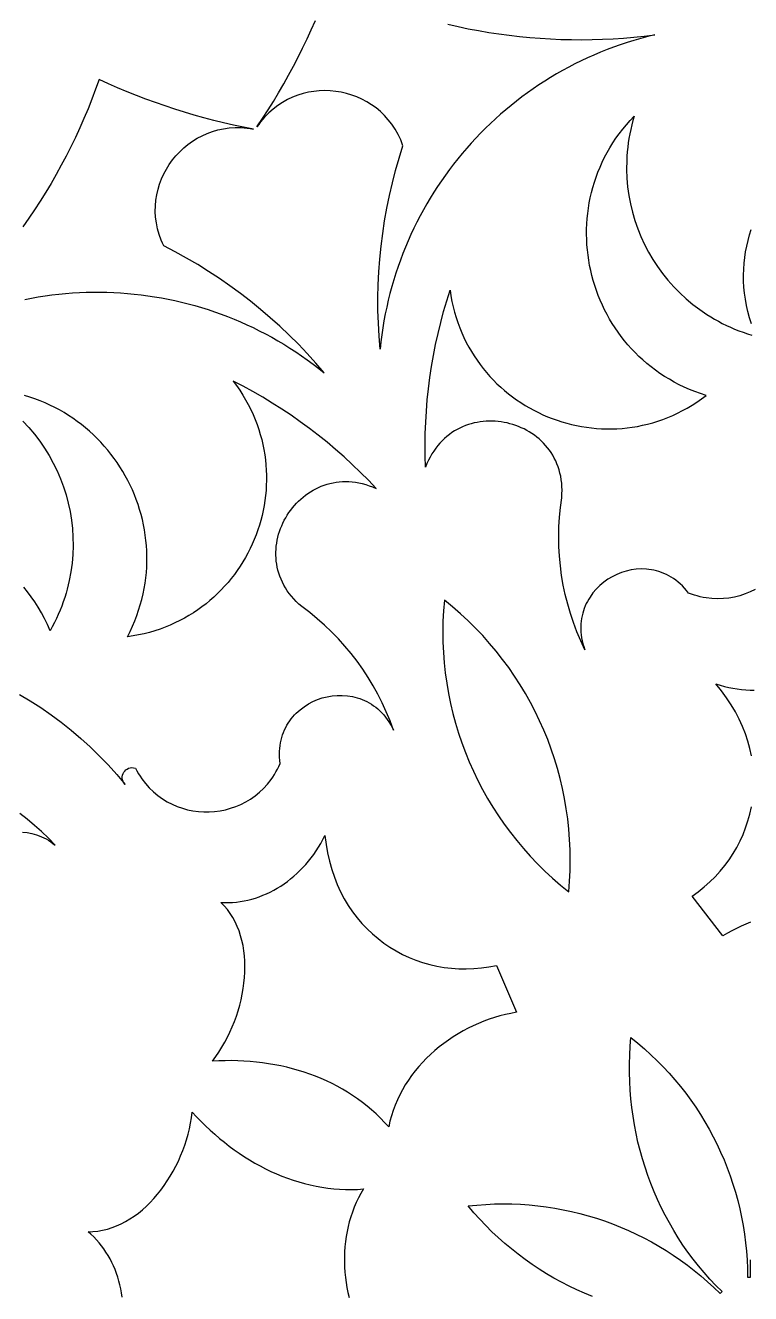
# Model space of a CAD drawing. Extents: x -570 to 570, y -425 to 425.
# Drawn here: x -50.5 to 0, y 1.6 to 90.1 of the extents above; entities that cross this region are included whole.
import ezdxf

# ---------------------------------------------------------------- set-up
doc = ezdxf.new("R2010")
doc.units = 0
doc.layers.add('LAYER_1', color=18, linetype='CONTINUOUS')

msp = doc.modelspace()

# ---------------------------------------------------------------- linework, layer by layer
at = {"layer": 'LAYER_1'}
for points in [[(-21.087, 90.135), (-20.382, 89.975), (-19.674, 89.828), (-18.963, 89.693), (-18.25, 89.572), (-17.535, 89.464), (-16.819, 89.368), (-16.1, 89.285), (-15.38, 89.215), (-14.659, 89.159), (-13.936, 89.115), (-13.213, 89.084), (-12.488, 89.067), (-11.763, 89.062), (-11.037, 89.071), (-10.312, 89.092), (-9.586, 89.127), (-8.86, 89.175), (-8.134, 89.237), (-7.408, 89.311), (-6.683, 89.399), (-7.171, 89.279), (-7.655, 89.149), (-8.134, 89.01), (-8.609, 88.862), (-9.079, 88.706), (-9.545, 88.54), (-10.006, 88.366), (-10.463, 88.183), (-10.915, 87.992), (-11.362, 87.792), (-11.804, 87.584), (-12.24, 87.368), (-12.672, 87.143), (-13.099, 86.911), (-13.52, 86.671), (-13.936, 86.423), (-14.346, 86.168), (-14.751, 85.905), (-15.15, 85.635), (-15.543, 85.357), (-15.931, 85.072), (-16.312, 84.78), (-16.688, 84.481), (-17.057, 84.175), (-17.42, 83.862), (-17.777, 83.543), (-18.128, 83.217), (-18.472, 82.884), (-18.809, 82.545), (-19.14, 82.2), (-19.465, 81.849), (-19.782, 81.492), (-20.092, 81.128), (-20.396, 80.759), (-20.692, 80.385), (-20.982, 80.004), (-21.264, 79.618), (-21.538, 79.227), (-21.806, 78.83), (-22.065, 78.428), (-22.318, 78.021), (-22.562, 77.609), (-22.799, 77.192), (-23.028, 76.77), (-23.249, 76.344), (-23.461, 75.913), (-23.666, 75.477), (-23.863, 75.038), (-24.051, 74.594), (-24.231, 74.145), (-24.402, 73.693), (-24.565, 73.237), (-24.719, 72.777), (-24.864, 72.313), (-25.001, 71.846), (-25.129, 71.375), (-25.247, 70.901), (-25.357, 70.423), (-25.457, 69.942), (-25.548, 69.458), (-25.63, 68.972), (-25.703, 68.482), (-25.765, 67.989), (-25.819, 67.494), (-25.89, 68.391), (-25.938, 69.288), (-25.963, 70.185), (-25.966, 71.082), (-25.945, 71.979), (-25.902, 72.874), (-25.836, 73.767), (-25.747, 74.659), (-25.635, 75.548), (-25.501, 76.434), (-25.344, 77.317), (-25.164, 78.196), (-24.962, 79.07), (-24.738, 79.94), (-24.491, 80.805), (-24.221, 81.664), (-24.298, 81.87), (-24.38, 82.071), (-24.564, 82.456), (-24.771, 82.819), (-24.999, 83.16), (-25.248, 83.479), (-25.515, 83.775), (-25.799, 84.049), (-26.1, 84.299), (-26.415, 84.527), (-26.743, 84.731), (-27.083, 84.912), (-27.433, 85.069), (-27.792, 85.203), (-28.158, 85.312), (-28.53, 85.398), (-28.907, 85.459), (-29.287, 85.495), (-29.668, 85.507), (-30.05, 85.494), (-30.431, 85.456), (-30.81, 85.392), (-31.184, 85.304), (-31.553, 85.189), (-31.916, 85.049), (-32.27, 84.883), (-32.615, 84.69), (-32.948, 84.471), (-33.269, 84.226), (-33.577, 83.954), (-33.869, 83.655), (-34.144, 83.329), (-34.275, 83.156), (-34.401, 82.976), (-34.008, 83.565), (-33.625, 84.16), (-33.251, 84.761), (-32.886, 85.367), (-32.531, 85.979), (-32.187, 86.596), (-31.851, 87.218), (-31.526, 87.846), (-31.211, 88.479), (-30.905, 89.117), (-30.61, 89.759), (-30.325, 90.406)], [(-50.578, 70.949), (-50.105, 71.042), (-49.63, 71.125), (-49.155, 71.199), (-48.679, 71.264), (-48.202, 71.319), (-47.724, 71.366), (-47.246, 71.403), (-46.767, 71.431), (-46.289, 71.45), (-45.81, 71.46), (-45.331, 71.461), (-44.853, 71.452), (-44.375, 71.435), (-43.898, 71.408), (-43.421, 71.373), (-42.945, 71.328), (-42.47, 71.274), (-41.996, 71.211), (-41.523, 71.139), (-41.051, 71.058), (-40.581, 70.968), (-40.112, 70.869), (-39.646, 70.761), (-39.181, 70.644), (-38.718, 70.518), (-38.257, 70.384), (-37.799, 70.24), (-37.343, 70.087), (-36.889, 69.925), (-36.438, 69.755), (-35.99, 69.576), (-35.545, 69.387), (-35.104, 69.19), (-34.665, 68.984), (-34.23, 68.769), (-33.798, 68.546), (-33.37, 68.313), (-32.946, 68.072), (-32.525, 67.822), (-32.109, 67.563), (-31.697, 67.295), (-31.289, 67.019), (-30.886, 66.734), (-30.487, 66.44), (-30.093, 66.138), (-29.704, 65.826), (-30.29, 66.509), (-30.893, 67.176), (-31.512, 67.826), (-32.148, 68.46), (-32.798, 69.077), (-33.464, 69.677), (-34.145, 70.26), (-34.841, 70.825), (-35.551, 71.372), (-36.274, 71.901), (-37.012, 72.412), (-37.762, 72.904), (-38.526, 73.377), (-39.302, 73.831), (-40.09, 74.265), (-40.89, 74.679), (-40.982, 74.879), (-41.066, 75.079), (-41.21, 75.481), (-41.322, 75.883), (-41.403, 76.286), (-41.454, 76.687), (-41.476, 77.085), (-41.47, 77.48), (-41.436, 77.869), (-41.375, 78.253), (-41.289, 78.63), (-41.178, 78.998), (-41.042, 79.358), (-40.884, 79.706), (-40.704, 80.043), (-40.502, 80.368), (-40.279, 80.678), (-40.037, 80.973), (-39.777, 81.252), (-39.498, 81.514), (-39.202, 81.757), (-38.89, 81.981), (-38.563, 82.184), (-38.222, 82.365), (-37.867, 82.524), (-37.499, 82.658), (-37.119, 82.767), (-36.729, 82.849), (-36.328, 82.904), (-35.918, 82.931), (-35.5, 82.927), (-35.075, 82.893), (-34.859, 82.864), (-34.642, 82.826), (-35.338, 82.962), (-36.031, 83.11), (-36.721, 83.268), (-37.408, 83.436), (-38.093, 83.616), (-38.774, 83.806), (-39.452, 84.007), (-40.127, 84.219), (-40.799, 84.441), (-41.467, 84.673), (-42.131, 84.917), (-42.791, 85.171), (-43.448, 85.435), (-44.101, 85.709), (-44.749, 85.994), (-45.393, 86.29), (-45.638, 85.602), (-45.895, 84.919), (-46.164, 84.242), (-46.446, 83.571), (-46.739, 82.906), (-47.043, 82.247), (-47.36, 81.593), (-47.688, 80.947), (-48.027, 80.306), (-48.378, 79.672), (-48.74, 79.045), (-49.113, 78.425), (-49.497, 77.812), (-49.892, 77.206), (-50.297, 76.607), (-50.714, 76.016)], [(0.31, 50.728), (-0.032, 50.561), (-0.386, 50.416), (-0.75, 50.296), (-1.124, 50.202), (-1.507, 50.133), (-1.896, 50.093), (-2.293, 50.081), (-2.694, 50.098), (-3.1, 50.146), (-3.304, 50.181), (-3.509, 50.225), (-3.714, 50.277), (-3.919, 50.337), (-4.125, 50.406), (-4.331, 50.483), (-4.469, 50.656), (-4.611, 50.819), (-4.756, 50.973), (-4.906, 51.116), (-5.059, 51.249), (-5.216, 51.373), (-5.376, 51.487), (-5.538, 51.592), (-5.703, 51.687), (-5.87, 51.773), (-6.04, 51.85), (-6.211, 51.918), (-6.384, 51.978), (-6.558, 52.029), (-6.733, 52.071), (-6.91, 52.105), (-7.086, 52.131), (-7.263, 52.148), (-7.618, 52.16), (-7.97, 52.141), (-8.32, 52.092), (-8.664, 52.014), (-9, 51.909), (-9.327, 51.777), (-9.643, 51.62), (-9.945, 51.439), (-10.233, 51.235), (-10.503, 51.008), (-10.753, 50.76), (-10.983, 50.492), (-11.189, 50.205), (-11.283, 50.055), (-11.371, 49.901), (-11.451, 49.742), (-11.525, 49.58), (-11.591, 49.413), (-11.65, 49.242), (-11.701, 49.068), (-11.744, 48.891), (-11.779, 48.71), (-11.806, 48.525), (-11.823, 48.338), (-11.832, 48.148), (-11.831, 47.954), (-11.821, 47.758), (-11.802, 47.56), (-11.772, 47.359), (-11.732, 47.156), (-11.682, 46.95), (-11.621, 46.743), (-11.549, 46.533), (-11.837, 47.153), (-12.102, 47.783), (-12.341, 48.42), (-12.556, 49.065), (-12.746, 49.716), (-12.911, 50.374), (-13.051, 51.037), (-13.165, 51.705), (-13.255, 52.376), (-13.318, 53.05), (-13.357, 53.727), (-13.369, 54.406), (-13.356, 55.086), (-13.317, 55.765), (-13.252, 56.445), (-13.161, 57.123), (-13.144, 57.387), (-13.139, 57.645), (-13.145, 57.898), (-13.163, 58.145), (-13.193, 58.385), (-13.232, 58.62), (-13.283, 58.848), (-13.343, 59.071), (-13.414, 59.286), (-13.494, 59.496), (-13.582, 59.699), (-13.68, 59.895), (-13.786, 60.085), (-13.901, 60.269), (-14.023, 60.445), (-14.152, 60.615), (-14.289, 60.777), (-14.433, 60.933), (-14.583, 61.082), (-14.739, 61.223), (-14.901, 61.358), (-15.068, 61.485), (-15.241, 61.604), (-15.418, 61.717), (-15.6, 61.821), (-15.786, 61.919), (-15.976, 62.008), (-16.17, 62.09), (-16.366, 62.164), (-16.565, 62.23), (-16.767, 62.288), (-16.971, 62.338), (-17.177, 62.38), (-17.384, 62.414), (-17.593, 62.44), (-17.802, 62.457), (-18.012, 62.466), (-18.221, 62.466), (-18.431, 62.458), (-18.64, 62.441), (-18.849, 62.416), (-19.056, 62.382), (-19.262, 62.339), (-19.466, 62.287), (-19.667, 62.225), (-19.867, 62.155), (-20.063, 62.076), (-20.256, 61.988), (-20.446, 61.89), (-20.632, 61.783), (-20.814, 61.666), (-20.991, 61.54), (-21.164, 61.404), (-21.331, 61.259), (-21.493, 61.104), (-21.649, 60.939), (-21.799, 60.764), (-21.942, 60.579), (-22.078, 60.384), (-22.208, 60.179), (-22.33, 59.964), (-22.444, 59.739), (-22.55, 59.503), (-22.647, 59.257), (-22.671, 60.041), (-22.676, 60.825), (-22.665, 61.609), (-22.636, 62.391), (-22.589, 63.172), (-22.525, 63.952), (-22.444, 64.73), (-22.345, 65.506), (-22.229, 66.279), (-22.096, 67.05), (-21.946, 67.818), (-21.779, 68.583), (-21.595, 69.344), (-21.393, 70.101), (-21.175, 70.854), (-20.94, 71.603), (-20.88, 71.207), (-20.809, 70.819), (-20.724, 70.436), (-20.628, 70.061), (-20.52, 69.693), (-20.401, 69.332), (-20.27, 68.977), (-20.128, 68.63), (-19.976, 68.291), (-19.813, 67.959), (-19.64, 67.634), (-19.457, 67.318), (-19.265, 67.009), (-19.063, 66.708), (-18.852, 66.415), (-18.633, 66.13), (-18.405, 65.854), (-18.168, 65.585), (-17.924, 65.326), (-17.672, 65.075), (-17.412, 64.832), (-17.146, 64.599), (-16.872, 64.374), (-16.592, 64.159), (-16.306, 63.953), (-16.013, 63.756), (-15.715, 63.568), (-15.411, 63.39), (-15.102, 63.221), (-14.788, 63.063), (-14.47, 62.914), (-14.146, 62.775), (-13.819, 62.646), (-13.488, 62.527), (-13.153, 62.419), (-12.815, 62.321), (-12.474, 62.233), (-12.13, 62.156), (-11.784, 62.09), (-11.435, 62.035), (-11.085, 61.991), (-10.732, 61.957), (-10.379, 61.935), (-10.024, 61.925), (-9.668, 61.925), (-9.312, 61.937), (-8.955, 61.961), (-8.599, 61.997), (-8.242, 62.044), (-7.886, 62.104), (-7.531, 62.175), (-7.177, 62.259), (-6.824, 62.355), (-6.472, 62.464), (-6.123, 62.585), (-5.776, 62.718), (-5.431, 62.865), (-5.088, 63.024), (-4.749, 63.197), (-4.413, 63.382), (-4.081, 63.581), (-3.752, 63.793), (-3.427, 64.018), (-3.106, 64.257), (-3.498, 64.385), (-3.88, 64.525), (-4.254, 64.675), (-4.62, 64.837), (-4.976, 65.008), (-5.324, 65.191), (-5.663, 65.383), (-5.993, 65.585), (-6.314, 65.796), (-6.626, 66.017), (-6.929, 66.246), (-7.222, 66.484), (-7.507, 66.73), (-7.782, 66.984), (-8.047, 67.246), (-8.303, 67.516), (-8.55, 67.792), (-8.787, 68.076), (-9.014, 68.366), (-9.232, 68.663), (-9.439, 68.965), (-9.637, 69.274), (-9.825, 69.587), (-10.003, 69.907), (-10.171, 70.231), (-10.328, 70.559), (-10.476, 70.892), (-10.613, 71.23), (-10.739, 71.571), (-10.856, 71.915), (-10.961, 72.263), (-11.057, 72.614), (-11.141, 72.967), (-11.215, 73.323), (-11.278, 73.681), (-11.33, 74.041), (-11.372, 74.402), (-11.402, 74.765), (-11.421, 75.129), (-11.429, 75.493), (-11.426, 75.858), (-11.412, 76.223), (-11.387, 76.588), (-11.35, 76.953), (-11.301, 77.317), (-11.241, 77.68), (-11.17, 78.042), (-11.087, 78.402), (-10.992, 78.761), (-10.885, 79.117), (-10.766, 79.471), (-10.636, 79.823), (-10.493, 80.171), (-10.339, 80.517), (-10.172, 80.859), (-9.993, 81.197), (-9.802, 81.531), (-9.598, 81.861), (-9.382, 82.186), (-9.154, 82.507), (-8.913, 82.822), (-8.659, 83.132), (-8.393, 83.436), (-8.114, 83.734), (-8.203, 83.424), (-8.285, 83.114), (-8.357, 82.804), (-8.422, 82.494), (-8.478, 82.183), (-8.526, 81.873), (-8.566, 81.563), (-8.597, 81.253), (-8.621, 80.944), (-8.636, 80.636), (-8.644, 80.021), (-8.621, 79.41), (-8.568, 78.804), (-8.484, 78.204), (-8.372, 77.611), (-8.23, 77.026), (-8.061, 76.45), (-7.864, 75.884), (-7.639, 75.329), (-7.389, 74.786), (-7.112, 74.256), (-6.81, 73.741), (-6.483, 73.24), (-6.132, 72.755), (-5.757, 72.287), (-5.359, 71.838), (-4.939, 71.407), (-4.496, 70.997), (-4.032, 70.608), (-3.546, 70.24), (-3.041, 69.896), (-2.781, 69.733), (-2.515, 69.576), (-2.246, 69.426), (-1.971, 69.282), (-1.691, 69.144), (-1.407, 69.013), (-1.119, 68.889), (-0.826, 68.771), (-0.528, 68.661), (-0.227, 68.558), (0.079, 68.462)], [(0.06, 69.243), (-0.075, 69.675), (-0.191, 70.107), (-0.287, 70.537), (-0.364, 70.965), (-0.423, 71.39), (-0.464, 71.813), (-0.487, 72.233), (-0.492, 72.65), (-0.48, 73.063), (-0.452, 73.473), (-0.407, 73.878), (-0.347, 74.278), (-0.27, 74.674), (-0.179, 75.065), (-0.072, 75.45), (0.049, 75.829)], [(-50.94, 43.416), (-50.191, 42.967), (-49.456, 42.493), (-48.736, 41.994), (-48.031, 41.471), (-47.343, 40.923), (-46.671, 40.351), (-46.016, 39.755), (-45.38, 39.136), (-44.762, 38.494), (-44.164, 37.828), (-43.587, 37.14), (-43.667, 37.241), (-43.725, 37.347), (-43.761, 37.457), (-43.777, 37.568), (-43.775, 37.678), (-43.755, 37.786), (-43.718, 37.889), (-43.667, 37.985), (-43.601, 38.072), (-43.524, 38.148), (-43.435, 38.212), (-43.336, 38.261), (-43.228, 38.294), (-43.114, 38.307), (-42.993, 38.3), (-42.867, 38.27), (-42.764, 38.076), (-42.655, 37.888), (-42.541, 37.707), (-42.422, 37.532), (-42.168, 37.202), (-41.896, 36.897), (-41.607, 36.618), (-41.302, 36.364), (-40.982, 36.136), (-40.651, 35.934), (-40.308, 35.757), (-39.955, 35.605), (-39.594, 35.479), (-39.227, 35.378), (-38.854, 35.302), (-38.478, 35.251), (-38.1, 35.226), (-37.721, 35.225), (-37.342, 35.25), (-36.966, 35.299), (-36.594, 35.374), (-36.227, 35.474), (-35.867, 35.598), (-35.515, 35.747), (-35.173, 35.921), (-34.842, 36.12), (-34.524, 36.343), (-34.22, 36.591), (-33.932, 36.864), (-33.661, 37.161), (-33.409, 37.482), (-33.29, 37.652), (-33.177, 37.828), (-33.069, 38.01), (-32.967, 38.199), (-32.87, 38.393), (-32.78, 38.593), (-32.806, 38.813), (-32.822, 39.029), (-32.828, 39.24), (-32.824, 39.447), (-32.81, 39.65), (-32.788, 39.848), (-32.756, 40.042), (-32.716, 40.231), (-32.667, 40.415), (-32.61, 40.595), (-32.546, 40.769), (-32.473, 40.939), (-32.394, 41.103), (-32.307, 41.263), (-32.213, 41.417), (-32.113, 41.566), (-32.007, 41.709), (-31.895, 41.847), (-31.777, 41.98), (-31.653, 42.107), (-31.39, 42.344), (-31.109, 42.557), (-30.812, 42.746), (-30.5, 42.911), (-30.176, 43.05), (-29.842, 43.164), (-29.5, 43.25), (-29.152, 43.31), (-28.801, 43.342), (-28.448, 43.345), (-28.096, 43.319), (-27.747, 43.264), (-27.574, 43.224), (-27.403, 43.178), (-27.233, 43.123), (-27.066, 43.061), (-26.901, 42.99), (-26.738, 42.912), (-26.579, 42.825), (-26.422, 42.731), (-26.269, 42.628), (-26.12, 42.517), (-25.974, 42.397), (-25.833, 42.269), (-25.696, 42.133), (-25.564, 41.987), (-25.437, 41.834), (-25.315, 41.671), (-25.199, 41.499), (-25.089, 41.319), (-24.985, 41.129), (-24.887, 40.931), (-25.123, 41.572), (-25.384, 42.203), (-25.667, 42.822), (-25.973, 43.429), (-26.302, 44.023), (-26.653, 44.604), (-27.025, 45.17), (-27.418, 45.722), (-27.831, 46.258), (-28.265, 46.779), (-28.719, 47.283), (-29.192, 47.771), (-29.683, 48.24), (-30.193, 48.692), (-30.721, 49.124), (-31.267, 49.537), (-31.467, 49.711), (-31.654, 49.89), (-31.829, 50.072), (-31.991, 50.259), (-32.141, 50.449), (-32.28, 50.643), (-32.406, 50.84), (-32.521, 51.039), (-32.625, 51.241), (-32.717, 51.446), (-32.799, 51.652), (-32.869, 51.86), (-32.929, 52.069), (-32.979, 52.279), (-33.018, 52.49), (-33.047, 52.701), (-33.066, 52.913), (-33.075, 53.125), (-33.075, 53.336), (-33.065, 53.547), (-33.046, 53.756), (-33.019, 53.964), (-32.982, 54.171), (-32.936, 54.376), (-32.883, 54.579), (-32.82, 54.78), (-32.75, 54.977), (-32.672, 55.172), (-32.586, 55.364), (-32.492, 55.552), (-32.391, 55.736), (-32.283, 55.916), (-32.168, 56.092), (-32.046, 56.262), (-31.917, 56.428), (-31.781, 56.589), (-31.64, 56.744), (-31.492, 56.893), (-31.338, 57.036), (-31.179, 57.173), (-31.014, 57.303), (-30.843, 57.426), (-30.668, 57.541), (-30.487, 57.649), (-30.302, 57.749), (-30.111, 57.841), (-29.917, 57.925), (-29.717, 58), (-29.514, 58.065), (-29.307, 58.122), (-29.096, 58.169), (-28.882, 58.205), (-28.664, 58.232), (-28.442, 58.248), (-28.218, 58.254), (-27.991, 58.248), (-27.761, 58.231), (-27.529, 58.203), (-27.294, 58.162), (-27.058, 58.11), (-26.819, 58.045), (-26.578, 57.967), (-26.336, 57.876), (-26.093, 57.771), (-26.633, 58.341), (-27.186, 58.897), (-27.75, 59.441), (-28.326, 59.972), (-28.914, 60.49), (-29.512, 60.994), (-30.122, 61.484), (-30.742, 61.961), (-31.373, 62.424), (-32.014, 62.873), (-32.665, 63.308), (-33.325, 63.728), (-33.996, 64.133), (-34.675, 64.524), (-35.364, 64.9), (-36.061, 65.26), (-35.822, 64.94), (-35.597, 64.615), (-35.385, 64.286), (-35.186, 63.953), (-35.001, 63.617), (-34.829, 63.278), (-34.67, 62.935), (-34.523, 62.59), (-34.39, 62.243), (-34.269, 61.893), (-34.16, 61.542), (-34.065, 61.189), (-33.981, 60.835), (-33.91, 60.48), (-33.85, 60.124), (-33.803, 59.767), (-33.768, 59.41), (-33.744, 59.054), (-33.732, 58.697), (-33.731, 58.342), (-33.742, 57.987), (-33.765, 57.633), (-33.798, 57.281), (-33.843, 56.93), (-33.898, 56.582), (-33.965, 56.235), (-34.042, 55.891), (-34.129, 55.55), (-34.228, 55.212), (-34.336, 54.878), (-34.455, 54.547), (-34.585, 54.22), (-34.724, 53.897), (-34.873, 53.578), (-35.032, 53.264), (-35.201, 52.955), (-35.379, 52.651), (-35.567, 52.353), (-35.764, 52.061), (-35.971, 51.775), (-36.187, 51.495), (-36.412, 51.221), (-36.645, 50.955), (-36.888, 50.696), (-37.139, 50.444), (-37.399, 50.199), (-37.668, 49.963), (-37.945, 49.735), (-38.23, 49.516), (-38.523, 49.305), (-38.824, 49.104), (-39.133, 48.911), (-39.45, 48.729), (-39.775, 48.556), (-40.107, 48.393), (-40.447, 48.241), (-40.794, 48.1), (-41.149, 47.969), (-41.51, 47.85), (-41.879, 47.742), (-42.255, 47.646), (-42.637, 47.562), (-43.026, 47.491), (-43.422, 47.432), (-43.237, 47.799), (-43.066, 48.169), (-42.909, 48.541), (-42.766, 48.913), (-42.637, 49.288), (-42.521, 49.663), (-42.418, 50.039), (-42.329, 50.415), (-42.252, 50.792), (-42.189, 51.169), (-42.138, 51.545), (-42.1, 51.921), (-42.074, 52.296), (-42.061, 52.671), (-42.06, 53.044), (-42.07, 53.415), (-42.093, 53.785), (-42.127, 54.153), (-42.173, 54.519), (-42.23, 54.882), (-42.298, 55.243), (-42.378, 55.6), (-42.468, 55.955), (-42.569, 56.306), (-42.681, 56.653), (-42.803, 56.997), (-42.936, 57.336), (-43.078, 57.671), (-43.231, 58.001), (-43.394, 58.326), (-43.566, 58.646), (-43.748, 58.961), (-43.939, 59.27), (-44.14, 59.573), (-44.349, 59.871), (-44.568, 60.161), (-44.795, 60.445), (-45.032, 60.722), (-45.276, 60.992), (-45.529, 61.255), (-45.79, 61.51), (-46.06, 61.757), (-46.337, 61.997), (-46.622, 62.227), (-46.914, 62.449), (-47.214, 62.663), (-47.522, 62.867), (-47.836, 63.062), (-48.157, 63.247), (-48.486, 63.423), (-48.821, 63.588), (-49.162, 63.743), (-49.51, 63.888), (-49.865, 64.022), (-50.225, 64.144), (-50.591, 64.256)], [(-50.707, 62.47), (-50.29, 62.023), (-49.897, 61.558), (-49.53, 61.076), (-49.189, 60.578), (-48.873, 60.066), (-48.584, 59.539), (-48.321, 59.001), (-48.085, 58.451), (-47.877, 57.89), (-47.696, 57.32), (-47.542, 56.743), (-47.417, 56.158), (-47.321, 55.567), (-47.253, 54.972), (-47.215, 54.372), (-47.206, 53.77), (-47.227, 53.167), (-47.277, 52.563), (-47.359, 51.96), (-47.471, 51.359), (-47.539, 51.06), (-47.614, 50.761), (-47.698, 50.463), (-47.789, 50.167), (-47.889, 49.872), (-47.996, 49.578), (-48.111, 49.285), (-48.234, 48.995), (-48.366, 48.706), (-48.505, 48.419), (-48.653, 48.135), (-48.809, 47.852), (-48.994, 48.283), (-49.193, 48.699), (-49.406, 49.1), (-49.631, 49.486), (-49.868, 49.857), (-50.117, 50.213), (-50.378, 50.555), (-50.649, 50.882)], [(0.055, 39.123), (-0.056, 39.639), (-0.197, 40.154), (-0.368, 40.667), (-0.568, 41.178), (-0.799, 41.686), (-1.061, 42.19), (-1.353, 42.689), (-1.678, 43.182), (-2.034, 43.669), (-2.422, 44.148), (-2.125, 44.056), (-1.827, 43.975), (-1.528, 43.905), (-1.229, 43.845), (-0.93, 43.796), (-0.632, 43.757), (-0.334, 43.728), (-0.038, 43.709), (0.257, 43.701)], [(0.001, 27.526), (-0.333, 27.394), (-0.662, 27.253), (-0.987, 27.102), (-1.305, 26.941), (-1.619, 26.771), (-1.926, 26.592), (-4.079, 29.346), (-3.648, 29.659), (-3.237, 29.991), (-2.847, 30.34), (-2.478, 30.705), (-2.131, 31.086), (-1.807, 31.482), (-1.504, 31.891), (-1.225, 32.314), (-0.97, 32.749), (-0.737, 33.195), (-0.529, 33.652), (-0.346, 34.118), (-0.187, 34.593), (-0.054, 35.076), (0.054, 35.567)], [(-50.739, 33.814), (-50.408, 33.781), (-50.076, 33.718), (-49.91, 33.674), (-49.744, 33.623), (-49.579, 33.564), (-49.415, 33.496), (-49.251, 33.42), (-49.089, 33.335), (-48.927, 33.242), (-48.768, 33.14), (-48.609, 33.029), (-48.453, 32.909), (-48.919, 33.387), (-49.4, 33.846), (-49.894, 34.286), (-50.402, 34.707), (-50.921, 35.109)], [(-11.012, 1.443), (-11.564, 1.669), (-12.109, 1.911), (-12.647, 2.167), (-13.178, 2.439), (-13.701, 2.725), (-14.217, 3.027), (-14.725, 3.343), (-15.224, 3.673), (-15.714, 4.018), (-16.196, 4.378), (-16.668, 4.751), (-17.13, 5.139), (-17.582, 5.54), (-18.023, 5.955), (-18.454, 6.384), (-18.874, 6.826), (-19.282, 7.281), (-19.678, 7.75), (-19.068, 7.813), (-18.459, 7.858), (-17.85, 7.886), (-17.243, 7.896), (-16.637, 7.889), (-16.034, 7.864), (-15.432, 7.823), (-14.834, 7.765), (-14.238, 7.689), (-13.645, 7.597), (-13.056, 7.489), (-12.472, 7.364), (-11.891, 7.223), (-11.315, 7.066), (-10.744, 6.893), (-10.179, 6.704), (-9.619, 6.499), (-9.065, 6.279), (-8.518, 6.043), (-7.977, 5.792), (-7.443, 5.526), (-6.917, 5.245), (-6.398, 4.949), (-5.887, 4.638), (-5.385, 4.313), (-4.891, 3.973), (-4.407, 3.618), (-3.931, 3.25), (-3.466, 2.867), (-3.011, 2.471), (-2.566, 2.06), (-2.131, 1.636), (-2.062, 1.714), (-1.987, 1.785), (-2.418, 2.213), (-2.836, 2.653), (-3.24, 3.105), (-3.629, 3.569), (-4.004, 4.044), (-4.365, 4.529), (-4.712, 5.025), (-5.044, 5.53), (-5.361, 6.045), (-5.663, 6.569), (-5.951, 7.101), (-6.223, 7.642), (-6.48, 8.19), (-6.722, 8.745), (-6.949, 9.308), (-7.16, 9.876), (-7.356, 10.451), (-7.535, 11.031), (-7.699, 11.616), (-7.847, 12.206), (-7.979, 12.8), (-8.095, 13.398), (-8.194, 14), (-8.277, 14.604), (-8.344, 15.211), (-8.394, 15.82), (-8.427, 16.431), (-8.443, 17.043), (-8.442, 17.655), (-8.424, 18.268), (-8.389, 18.882), (-8.336, 19.494), (-7.86, 19.107), (-7.396, 18.708), (-6.945, 18.297), (-6.508, 17.875), (-6.084, 17.441), (-5.673, 16.997), (-5.276, 16.543), (-4.893, 16.079), (-4.523, 15.605), (-4.168, 15.121), (-3.827, 14.628), (-3.5, 14.127), (-3.187, 13.618), (-2.89, 13.1), (-2.607, 12.574), (-2.339, 12.041), (-2.087, 11.501), (-1.849, 10.955), (-1.627, 10.401), (-1.421, 9.842), (-1.23, 9.277), (-1.056, 8.707), (-0.897, 8.131), (-0.754, 7.551), (-0.628, 6.966), (-0.519, 6.377), (-0.426, 5.784), (-0.349, 5.188), (-0.29, 4.588), (-0.248, 3.986), (-0.223, 3.381), (-0.216, 2.775), (-0.112, 2.779), (-0.009, 2.775), (-0.012, 3.381), (0.002, 3.986)], [(-43.796, 1.402), (-43.837, 1.686), (-43.888, 1.966), (-43.948, 2.243), (-44.018, 2.516), (-44.098, 2.786), (-44.186, 3.05), (-44.284, 3.311), (-44.392, 3.566), (-44.508, 3.815), (-44.634, 4.06), (-44.769, 4.298), (-44.913, 4.53), (-45.065, 4.756), (-45.227, 4.974), (-45.397, 5.186), (-45.576, 5.39), (-45.763, 5.587), (-45.959, 5.775), (-46.164, 5.956), (-45.822, 5.965), (-45.484, 5.998), (-45.149, 6.055), (-44.819, 6.135), (-44.494, 6.236), (-44.173, 6.358), (-43.857, 6.501), (-43.548, 6.663), (-43.245, 6.843), (-42.948, 7.042), (-42.658, 7.257), (-42.376, 7.489), (-42.101, 7.736), (-41.835, 7.997), (-41.577, 8.273), (-41.328, 8.561), (-41.089, 8.862), (-40.86, 9.174), (-40.64, 9.496), (-40.432, 9.829), (-40.234, 10.17), (-40.048, 10.52), (-39.873, 10.877), (-39.711, 11.24), (-39.561, 11.61), (-39.425, 11.984), (-39.301, 12.363), (-39.192, 12.745), (-39.097, 13.129), (-39.016, 13.515), (-38.951, 13.903), (-38.901, 14.29), (-38.6, 13.965), (-38.293, 13.648), (-37.979, 13.338), (-37.66, 13.038), (-37.335, 12.745), (-37.004, 12.462), (-36.668, 12.187), (-36.327, 11.922), (-35.98, 11.666), (-35.628, 11.42), (-35.272, 11.184), (-34.91, 10.958), (-34.545, 10.743), (-34.175, 10.538), (-33.801, 10.344), (-33.423, 10.161), (-33.041, 9.989), (-32.655, 9.829), (-32.266, 9.681), (-31.874, 9.545), (-31.478, 9.421), (-31.08, 9.31), (-30.679, 9.211), (-30.275, 9.125), (-29.868, 9.052), (-29.46, 8.993), (-29.049, 8.948), (-28.636, 8.916), (-28.222, 8.898), (-27.806, 8.895), (-27.388, 8.906), (-26.969, 8.932), (-27.152, 8.622), (-27.321, 8.306), (-27.476, 7.985), (-27.617, 7.658), (-27.745, 7.327), (-27.859, 6.991), (-27.959, 6.651), (-28.047, 6.308), (-28.121, 5.961), (-28.183, 5.612), (-28.231, 5.261), (-28.268, 4.907), (-28.292, 4.553), (-28.304, 4.197), (-28.304, 3.84), (-28.292, 3.483), (-28.268, 3.126), (-28.233, 2.77), (-28.186, 2.414), (-28.128, 2.06), (-28.059, 1.707), (-27.98, 1.357)]]:
    msp.add_lwpolyline(points, dxfattribs=at)
for points in [[(-12.677, 29.658), (-12.617, 30.39), (-12.58, 31.12), (-12.566, 31.848), (-12.576, 32.574), (-12.608, 33.298), (-12.663, 34.018), (-12.74, 34.734), (-12.84, 35.446), (-12.961, 36.153), (-13.104, 36.855), (-13.269, 37.551), (-13.455, 38.241), (-13.662, 38.924), (-13.89, 39.6), (-14.139, 40.268), (-14.408, 40.929), (-14.698, 41.58), (-15.008, 42.223), (-15.337, 42.855), (-15.687, 43.478), (-16.055, 44.09), (-16.444, 44.691), (-16.851, 45.281), (-17.277, 45.858), (-17.721, 46.423), (-18.184, 46.974), (-18.666, 47.513), (-19.165, 48.037), (-19.682, 48.547), (-20.217, 49.041), (-20.769, 49.521), (-21.338, 49.984), (-21.398, 49.252), (-21.435, 48.522), (-21.449, 47.794), (-21.439, 47.068), (-21.407, 46.345), (-21.352, 45.625), (-21.275, 44.908), (-21.175, 44.197), (-21.054, 43.489), (-20.911, 42.788), (-20.746, 42.091), (-20.56, 41.401), (-20.353, 40.718), (-20.125, 40.042), (-19.876, 39.374), (-19.607, 38.714), (-19.317, 38.062), (-19.007, 37.42), (-18.678, 36.787), (-18.328, 36.164), (-17.959, 35.552), (-17.571, 34.951), (-17.164, 34.362), (-16.738, 33.784), (-16.294, 33.22), (-15.831, 32.668), (-15.349, 32.13), (-14.85, 31.605), (-14.333, 31.096), (-13.798, 30.601), (-13.246, 30.122)], [(-37.498, 17.844), (-37.266, 18.158), (-37.046, 18.482), (-36.836, 18.817), (-36.638, 19.16), (-36.452, 19.512), (-36.277, 19.871), (-36.116, 20.237), (-35.967, 20.608), (-35.831, 20.984), (-35.708, 21.363), (-35.598, 21.746), (-35.503, 22.13), (-35.421, 22.516), (-35.354, 22.902), (-35.301, 23.287), (-35.263, 23.672), (-35.241, 24.053), (-35.234, 24.432), (-35.243, 24.807), (-35.267, 25.177), (-35.308, 25.541), (-35.366, 25.898), (-35.44, 26.248), (-35.532, 26.59), (-35.641, 26.922), (-35.767, 27.244), (-35.912, 27.556), (-36.075, 27.855), (-36.256, 28.142), (-36.456, 28.415), (-36.676, 28.674), (-36.914, 28.917), (-36.642, 28.905), (-36.37, 28.904), (-36.099, 28.915), (-35.828, 28.938), (-35.559, 28.972), (-35.29, 29.017), (-35.024, 29.074), (-34.759, 29.141), (-34.497, 29.219), (-34.237, 29.307), (-33.979, 29.406), (-33.725, 29.515), (-33.474, 29.633), (-33.226, 29.762), (-32.982, 29.901), (-32.742, 30.049), (-32.506, 30.206), (-32.275, 30.373), (-32.048, 30.548), (-31.826, 30.733), (-31.61, 30.926), (-31.399, 31.128), (-31.194, 31.338), (-30.996, 31.556), (-30.803, 31.782), (-30.617, 32.016), (-30.438, 32.258), (-30.266, 32.507), (-30.102, 32.764), (-29.945, 33.027), (-29.796, 33.298), (-29.655, 33.576), (-29.579, 32.958), (-29.475, 32.359), (-29.344, 31.778), (-29.186, 31.216), (-29.003, 30.674), (-28.795, 30.152), (-28.563, 29.649), (-28.308, 29.166), (-28.031, 28.705), (-27.734, 28.264), (-27.416, 27.844), (-27.078, 27.446), (-26.723, 27.07), (-26.35, 26.716), (-25.961, 26.385), (-25.556, 26.077), (-25.136, 25.791), (-24.703, 25.53), (-24.256, 25.292), (-23.798, 25.078), (-23.329, 24.889), (-22.85, 24.725), (-22.361, 24.586), (-21.865, 24.472), (-21.36, 24.384), (-20.85, 24.322), (-20.334, 24.287), (-19.813, 24.278), (-19.289, 24.297), (-18.761, 24.343), (-18.232, 24.417), (-17.702, 24.518), (-16.312, 21.249), (-16.697, 21.179), (-17.082, 21.095), (-17.464, 20.998), (-17.843, 20.887), (-18.22, 20.763), (-18.593, 20.625), (-18.962, 20.475), (-19.326, 20.312), (-19.684, 20.137), (-20.037, 19.95), (-20.384, 19.75), (-20.723, 19.54), (-21.055, 19.318), (-21.379, 19.084), (-21.695, 18.84), (-22.001, 18.586), (-22.298, 18.32), (-22.584, 18.045), (-22.86, 17.76), (-23.125, 17.465), (-23.377, 17.161), (-23.617, 16.847), (-23.844, 16.525), (-24.058, 16.194), (-24.258, 15.854), (-24.443, 15.506), (-24.613, 15.15), (-24.767, 14.787), (-24.905, 14.415), (-25.026, 14.037), (-25.13, 13.652), (-25.216, 13.26), (-25.499, 13.573), (-25.792, 13.875), (-26.094, 14.165), (-26.404, 14.445), (-26.723, 14.713), (-27.05, 14.971), (-27.385, 15.217), (-27.727, 15.452), (-28.076, 15.676), (-28.433, 15.889), (-28.797, 16.091), (-29.166, 16.282), (-29.542, 16.462), (-29.924, 16.631), (-30.312, 16.79), (-30.705, 16.937), (-31.103, 17.074), (-31.506, 17.2), (-31.913, 17.315), (-32.325, 17.419), (-32.741, 17.513), (-33.16, 17.596), (-33.583, 17.668), (-34.009, 17.73), (-34.438, 17.781), (-34.87, 17.821), (-35.303, 17.851), (-35.739, 17.871), (-36.177, 17.88), (-36.616, 17.878), (-37.057, 17.866)]]:
    msp.add_lwpolyline(points, close=True, dxfattribs=at)

doc.saveas('drawing.dxf')
